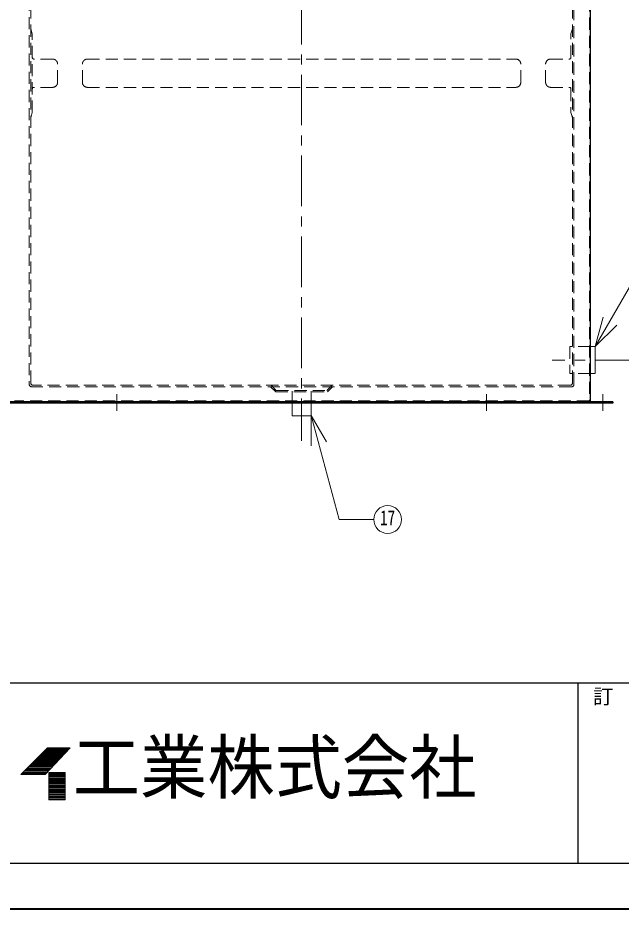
# Model space of a CAD drawing. Units: millimetres at full size, sheet at 1:20; details may follow other scales. Extents: x -4246 to 3854, y -2716 to 2904.
# Drawn here: x -3556 to -2364, y -2716 to -954 of the extents above; entities that cross this region are included whole.
import ezdxf
from ezdxf.enums import TextEntityAlignment as Align

# ---------------------------------------------------------------- set-up
doc = ezdxf.new("R2010")
doc.units = ezdxf.units.MM
doc.header["$LTSCALE"] = 20
doc.linetypes.add('CHAIN1', pattern=[8, 5, -1, 1, -1])
doc.linetypes.add('DASHED1', pattern=[1.8, 1.2, -0.6])
doc.layers.add('0-0', color=7, linetype='Continuous', lineweight=18)
doc.styles.add('ＭＳ ゴシック', font='')
doc.styles.get('ＭＳ ゴシック').set_extended_font_data('MS Gothic')

msp = doc.modelspace()

# ---------------------------------------------------------------- linework, layer by layer
at = {"layer": '0-0', "color": 4, "linetype": 'CHAIN1', "lineweight": 9}
for p, q in [((-2995.6, 53.33), (-2995.6, -1790.67)), ((-1995.6, -1630.67), (-2500.6, -1630.67)), ((-3360.6, -1698.17), (-3360.6, -1731.17)), ((-2630.6, -1698.17), (-2630.6, -1731.17)), ((-2400.6, -1698.17), (-2400.6, -1731.17))]:
    msp.add_line(p, q, dxfattribs=at)
at = {"layer": '0-0', "linetype": 'DASHED1'}
for p, q in [((-3533.6, -448.67), (-3533.6, -1678.67)), ((-3530.6, -1675.67), (-3530.6, -446.67)), ((-2460.6, -1675.67), (-2460.6, -446.67)), ((-2457.6, -1678.67), (-2457.6, -448.67)), ((-2427.1, -449.67), (-2427.1, -1710.17)), ((-3418.6, -1035.67), (-2572.6, -1035.67)), ((-3428.6, -1081.67), (-3428.6, -1045.67)), ((-2562.6, -1081.67), (-2562.6, -1045.67)), ((-3418.6, -1091.67), (-2572.6, -1091.67)), ((-2462.6, -1683.67), (-3528.6, -1683.67)), ((-2465.6, -1680.67), (-3525.6, -1680.67)), ((-2428.1, -1711.17), (-3563.1, -1711.17)), ((-3546.1, -1713.17), (-3546.1, -1711.17)), ((-3367.6, -1713.17), (-3367.6, -1716.17)), ((-3353.6, -1713.17), (-3353.6, -1716.17)), ((-2637.6, -1713.17), (-2637.6, -1716.17)), ((-2623.6, -1713.17), (-2623.6, -1716.17)), ((-2445.1, -1713.17), (-2445.1, -1711.17))]:
    msp.add_line(p, q, dxfattribs=at)
at = {"layer": '0-0', "color": 5, "lineweight": 25}
for p, q in [((-2425.1, -1711.17), (-2425.1, -486.17)), ((-2380.6, -1713.17), (-3610.6, -1713.17))]:
    msp.add_line(p, q, dxfattribs=at)
at = {"layer": '0-0', "color": 4, "linetype": 'DASHED1', "lineweight": 9}
for p, q in [((-3530.6, -975.67), (-3527.6, -985.67)), ((-3527.6, -1141.67), (-3527.6, -985.67)), ((-2460.6, -975.67), (-2463.6, -985.67)), ((-2463.6, -1032.67), (-2463.6, -985.67)), ((-3487.6, -1035.67), (-3524.6, -1035.67)), ((-2503.6, -1035.67), (-2466.6, -1035.67)), ((-3477.6, -1081.67), (-3477.6, -1045.67)), ((-2513.6, -1081.67), (-2513.6, -1045.67)), ((-3487.6, -1091.67), (-3524.6, -1091.67)), ((-2503.6, -1091.67), (-2466.6, -1091.67)), ((-2463.6, -1094.67), (-2463.6, -1141.67)), ((-3530.6, -1151.67), (-3527.6, -1141.67)), ((-2460.6, -1151.67), (-2463.6, -1141.67)), ((-2465.6, -1604.17), (-2465.6, -1657.17)), ((-2425.1, -1604.17), (-2465.6, -1604.17)), ((-2425.1, -1657.17), (-2465.6, -1657.17)), ((-3055.6, -1680.67), (-3045.6, -1690.67)), ((-3045.6, -1690.67), (-2945.6, -1690.67)), ((-3014.6, -1716.17), (-3014.6, -1690.67)), ((-2976.6, -1716.17), (-2976.6, -1690.67)), ((-2935.6, -1680.67), (-2945.6, -1690.67)), ((-2934.36, -1683.67), (-2944.36, -1693.67)), ((-2407.6, -1713.17), (-2407.6, -1716.17)), ((-2393.6, -1713.17), (-2393.6, -1716.17))]:
    msp.add_line(p, q, dxfattribs=at)
at = {"layer": '0-0'}
for p, q in [((-2415.61, -1604.19), (-2335.86, -1466.06)), ((-2415.61, -1604.19), (-2400.08, -1546.23)), ((-2415.61, -1604.19), (-2373.19, -1561.76)), ((-2415.6, -1604.17), (-2425.1, -1604.17)), ((-3014.6, -1716.17), (-3014.6, -1740.67)), ((-2976.6, -1716.17), (-2976.6, -1740.67)), ((-3014.6, -1740.67), (-2976.6, -1740.67)), ((-2976.67, -1740.58), (-2946.67, -1792.54)), ((-2976.67, -1740.58), (-2976.67, -1800.58)), ((-2976.67, -1740.58), (-2921.65, -1945.91)), ((-2853.17, -1945.91), (-2921.65, -1945.91)), ((-3513.57, -2412.95), (-3467.79, -2412.95)), ((-3512.31, -2411.69), (-3466.74, -2411.69)), ((-3510.63, -2410.01), (-3465.18, -2410.01)), ((-3509.79, -2409.17), (-3464.4, -2409.17)), ((-3508.53, -2407.91), (-3463.23, -2407.91)), ((-3507.27, -2406.65), (-3462.06, -2406.65)), ((-3506.01, -2405.39), (-3460.89, -2405.39)), ((-3504.75, -2404.13), (-3459.72, -2404.13)), ((-3503.49, -2402.87), (-3458.55, -2402.87)), ((-3502.23, -2449.91), (-3453.09, -2396.99)), ((-3501.81, -2401.19), (-3456.99, -2401.19)), ((-3500.55, -2399.93), (-3455.82, -2399.93)), ((-3499.29, -2398.67), (-3454.65, -2398.67)), ((-3531.21, -2430.59), (-3484.29, -2430.59)), ((-3529.95, -2429.33), (-3483.12, -2429.33)), ((-3528.27, -2427.65), (-3481.56, -2427.65)), ((-3527.01, -2426.39), (-3480.39, -2426.39)), ((-3525.33, -2424.71), (-3478.83, -2424.71)), ((-3524.07, -2423.45), (-3477.66, -2423.45)), ((-3522.39, -2421.77), (-3476.1, -2421.77)), ((-3521.13, -2420.51), (-3474.93, -2420.51)), ((-3519.87, -2419.25), (-3473.76, -2419.25)), ((-3518.61, -2417.99), (-3472.59, -2417.99)), ((-3517.35, -2416.73), (-3471.42, -2416.73)), ((-3516.09, -2415.47), (-3470.25, -2415.47)), ((-3514.83, -2414.21), (-3469.08, -2414.21)), ((-3548.43, -2447.81), (-3500.28, -2447.81)), ((-3546.33, -2445.71), (-3498.33, -2445.71)), ((-3544.23, -2443.61), (-3496.38, -2443.61)), ((-3542.55, -2441.93), (-3494.82, -2441.93)), ((-3540.45, -2439.83), (-3492.87, -2439.83)), ((-3538.77, -2438.15), (-3491.31, -2438.15)), ((-3537.09, -2436.47), (-3489.75, -2436.47)), ((-3534.99, -2434.37), (-3487.8, -2434.37)), ((-3533.31, -2432.69), (-3486.24, -2432.69)), ((-3494.67, -2447.81), (-3462.75, -2447.81)), ((-3550.53, -2449.91), (-3502.23, -2449.91)), ((-3494.67, -2449.49), (-3462.75, -2449.49)), ((-3494.67, -2451.59), (-3462.75, -2451.59)), ((-3494.67, -2453.27), (-3462.75, -2453.27)), ((-3494.67, -2455.37), (-3462.75, -2455.37)), ((-3494.67, -2457.89), (-3462.75, -2457.89)), ((-3494.67, -2459.99), (-3462.75, -2459.99)), ((-3494.67, -2461.67), (-3462.75, -2461.67)), ((-3494.67, -2463.77), (-3462.75, -2463.77)), ((-3494.67, -2465.45), (-3462.75, -2465.45)), ((-3494.67, -2467.97), (-3462.75, -2467.97)), ((-3494.67, -2470.07), (-3462.75, -2470.07)), ((-3494.67, -2472.17), (-3462.75, -2472.17)), ((-3494.67, -2473.85), (-3462.75, -2473.85)), ((-3494.67, -2475.95), (-3462.75, -2475.95)), ((-3494.67, -2478.05), (-3462.75, -2478.05)), ((-3494.67, -2480.15), (-3462.75, -2480.15)), ((-3494.67, -2482.25), (-3462.75, -2482.25)), ((-3494.67, -2483.93), (-3462.75, -2483.93)), ((-3494.67, -2486.45), (-3462.75, -2486.45)), ((-3494.67, -2488.55), (-3462.75, -2488.55)), ((-3494.67, -2491.07), (-3462.75, -2491.07)), ((-3494.67, -2493.17), (-3462.75, -2493.17)), ((-3494.67, -2495.27), (-3462.75, -2495.27)), ((-3494.67, -2497.79), (-3462.75, -2497.79))]:
    msp.add_line(p, q, dxfattribs=at)
at = {"layer": '0-0', "color": 6, "lineweight": 25}
for p, q in [((-4155.6, -2269.03), (3764.4, -2269.03)), ((-2449.89, -2269.03), (-2449.89, -2626.17)), ((3764.4, -2626.17), (-4155.6, -2626.17))]:
    msp.add_line(p, q, dxfattribs=at)
at = {"layer": '0-0', "color": 1, "lineweight": 40}
msp.add_line((3854.4, -2716.17), (-4245.6, -2716.17), dxfattribs=at)
at = {"layer": '0-0'}
for points in [[(-2415.6, -1604.17), (-2415.6, -1657.17), (-2425.1, -1657.17)], [(-3550.53, -2449.91), (-3497.61, -2396.99), (-3453.09, -2396.99)]]:
    msp.add_lwpolyline(points, dxfattribs=at)
at = {"layer": '0-0', "color": 4, "linetype": 'DASHED1', "lineweight": 9}
msp.add_lwpolyline([(-3056.85, -1683.67), (-3046.85, -1693.67), (-2944.36, -1693.67)], dxfattribs=at)
at = {"layer": '0-0', "color": 5, "lineweight": 25}
msp.add_lwpolyline([(-2380.6, -1713.17), (-2380.6, -1716.17), (-3610.6, -1716.17)], dxfattribs=at)
at = {"layer": '0-0'}
msp.add_lwpolyline([(-3494.67, -2445.71), (-3494.67, -2499.89), (-3462.75, -2499.89), (-3462.75, -2445.71)], close=True, dxfattribs=at)
msp.add_circle((-2825.67, -1945.91), 27.5, dxfattribs=at)
at = {"layer": '0-0', "color": 4, "linetype": 'DASHED1', "lineweight": 9}
for centre, radius, start, end in [((-3524.6, -1032.67), 3, 180, 270), ((-3487.6, -1045.67), 10, 0, 90), ((-2503.6, -1045.67), 10, 90, 180), ((-2466.6, -1032.67), 3, 270, 0), ((-3524.6, -1094.67), 3, 90, 180), ((-3487.6, -1081.67), 10, 270, 0), ((-2503.6, -1081.67), 10, 180, 270), ((-2466.6, -1094.67), 3, 0, 90)]:
    msp.add_arc(centre, radius, start, end, dxfattribs=at)
at = {"layer": '0-0', "linetype": 'DASHED1'}
for centre, radius, start, end in [((-3418.6, -1045.67), 10, 90, 180), ((-2572.6, -1045.67), 10, 0, 90), ((-3418.6, -1081.67), 10, 180, 270), ((-2572.6, -1081.67), 10, 270, 0), ((-3528.6, -1678.67), 5, 180, 270), ((-3525.6, -1675.67), 5, 180, 270), ((-2465.6, -1675.67), 5, 270, 0), ((-2462.6, -1678.67), 5, 270, 0), ((-2428.1, -1710.17), 1, 270, 0)]:
    msp.add_arc(centre, radius, start, end, dxfattribs=at)
at = {"layer": '0-0', "color": 5, "lineweight": 25}
msp.add_arc((-2427.1, -1711.17), 2, 270, 0, dxfattribs=at)

# ---------------------------------------------------------------- texts
at = {"layer": '0-0', "style": 'ＭＳ ゴシック'}
for s, height, width, p in [('17', 29.33, 0.75, (-2840.67, -1965.91)), ('工業株式会社', 102.6, 0.95, (-3447.75, -2517.6))]:
    msp.add_text(s, height=height, dxfattribs=dict(at, width=width)).set_placement(p, align=Align.BOTTOM_LEFT)
msp.add_text('訂\u3000正', height=29.33, dxfattribs=at).set_placement((-2419.89, -2319.03), align=Align.BOTTOM_LEFT)

doc.saveas('drawing.dxf')
